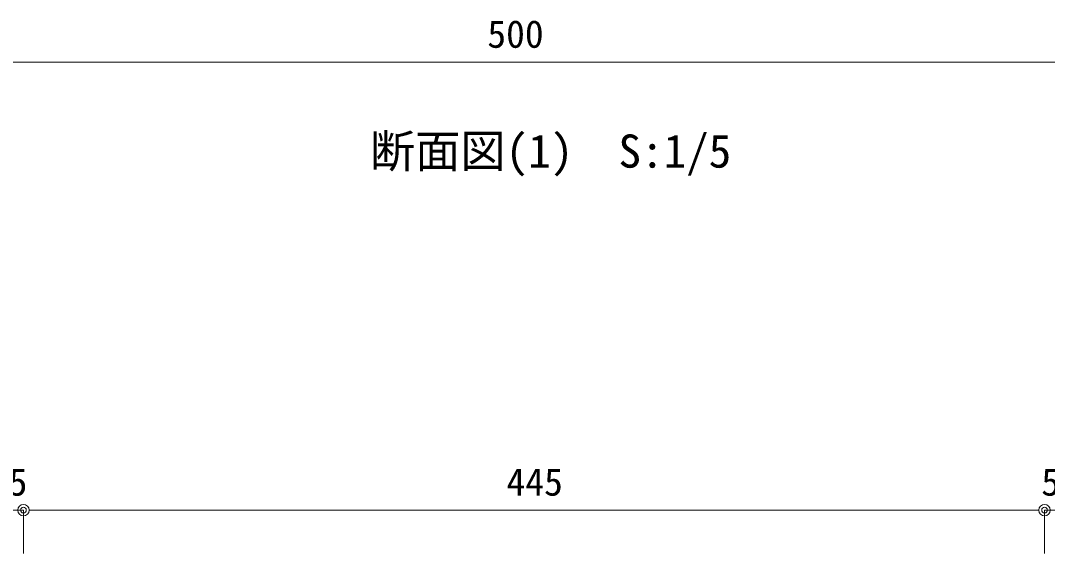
# Model space of a CAD drawing. Units: millimetres on the paper. Extents: x -401 to 401, y -279 to 279.
# Drawn here: x 148.9 to 238.4, y -89.1 to -42.6 of the extents above; entities that cross this region are included whole.
import ezdxf
from ezdxf.enums import TextEntityAlignment as Align

# ---------------------------------------------------------------- set-up
doc = ezdxf.new("R2010")
doc.units = ezdxf.units.MM
for name, color, linetype, lineweight in [('0-5_0-A11-寸法_詳細', 5, 'Continuous', 9), ('0-6_0', 7, 'Continuous', 9), ('0-7_A-B03-文字_書込_小', 7, 'Continuous', 9)]:
    doc.layers.add(name, color=color, linetype=linetype, lineweight=lineweight)
doc.styles.add('ＭＳ ゴシック', font='')
doc.styles.get('ＭＳ ゴシック').set_extended_font_data('MS Gothic')

# ---------------------------------------------------------------- blocks, each defined once
blk = doc.blocks.new('_Dot')
at = {"layer": '0-6_0'}
blk.add_line((-0.5, 0), (-1, 0), dxfattribs=at)
for radius in [0.5, 0.25]:
    blk.add_circle((0, 0), radius, dxfattribs=at)

msp = doc.modelspace()

# ---------------------------------------------------------------- linework, layer by layer
at = {"layer": '0-5_0-A11-寸法_詳細'}
for p, q in [((143.077, -46.244), (241.077, -46.244)), ((149.2, -85.28), (148.2, -85.28)), ((149.2, -89.058), (149.2, -85.28)), ((149.2, -89.058), (149.2, -85.28)), ((150.2, -85.28), (237.2, -85.28)), ((150.2, -85.28), (151.2, -85.28)), ((237.2, -85.28), (236.2, -85.28)), ((238.2, -89.058), (238.2, -85.28)), ((238.2, -89.058), (238.2, -85.28)), ((238.2, -85.28), (239.2, -85.28))]:
    msp.add_line(p, q, dxfattribs=at)

# ---------------------------------------------------------------- block references
at = {"layer": '0-5_0-A11-寸法_詳細', "rotation": 180}
msp.add_blockref('_Dot', (149.2, -85.28), dxfattribs=at)
msp.add_blockref('_Dot', (149.2, -85.28), dxfattribs=at)
at = {"layer": '0-5_0-A11-寸法_詳細'}
msp.add_blockref('_Dot', (238.2, -85.28), dxfattribs=at)
msp.add_blockref('_Dot', (238.2, -85.28), dxfattribs=at)

# ---------------------------------------------------------------- texts
at = {"layer": '0-5_0-A11-寸法_詳細', "style": 'ＭＳ ゴシック'}
for s, p in [('500', (189.633, -45.707)), ('5', (147.913, -84.743)), ('445', (191.307, -84.743)), ('5', (237.913, -84.743))]:
    msp.add_text(s, height=2.405, dxfattribs=at).set_placement(p, align=Align.BOTTOM_LEFT)
at = {"layer": '0-7_A-B03-文字_書込_小', "style": 'ＭＳ ゴシック'}
msp.add_text('断面図(1)\u3000S:1/5', height=2.889, dxfattribs=at).set_placement((179.406, -56.299), align=Align.BOTTOM_LEFT)

doc.saveas('drawing.dxf')
